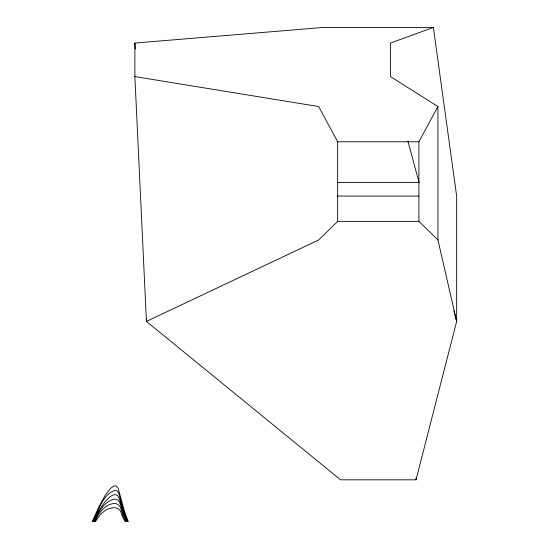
<?xml version="1.0" encoding="UTF-8"?>
<svg xmlns="http://www.w3.org/2000/svg" width="549" height="549" viewBox="0 0 549 549"><rect width="100%" height="100%" fill="white"/><g stroke="black" fill="none" stroke-linecap="round" stroke-linejoin="round"><path stroke-width="0.82" d="M416.012 479.826L456.658 321.412L456.658 196.062L433.374 27.45L323.203 27.45L134.876 43.055L134.876 76.579L146.432 321.412L340.572 479.826L416.012 479.826L416.012 478.124M453.749 310.659L456.658 321.412L437.951 239.995L418.914 221.357L418.914 141.786L437.917 106.54L390.428 76.579L390.428 43.055L433.374 27.45M418.914 221.357L337.669 221.357L318.633 239.995L146.432 321.412L146.432 318.859M134.876 76.579L318.66 106.54L337.669 141.786L418.914 141.786M337.724 182.549L418.86 182.549M337.539 196.062L418.956 196.062M407.88 141.1L419.072 182.453M134.876 43.055L135.328 49.039M437.917 106.54L437.951 239.995M337.669 141.786L337.669 221.357M94.057 517.453L92.342 521.55L92.959 521.55C98.676 510.714 102.416 494.649 115.173 490.202C118.714 490.387 119.023 494.875 119.915 497.463C121.947 505.656 124.424 513.747 127.663 521.55L128.274 521.55A139.583 139.583 0 0 1 124.101 509.918L118.124 488.185L116.079 485.899L114.165 485.899L110.706 488.185L105.257 495.239L99.06 506.494L94.057 517.453M95.004 518.338L93.57 521.55L94.188 521.55C98.333 512.601 103.754 501.704 114.158 499.096C121.329 498.65 120.554 508.861 123.216 513.288A147.324 147.324 0 0 0 126.428 521.55L127.045 521.55L123.587 512.505L119.222 498.451L117.555 495.548L115.173 494.574L113.06 495.006L110.672 496.303L105.257 501.443L99.403 509.884L95.004 518.338M96.123 518.839L94.805 521.55L95.423 521.55L100.687 514.056L105.93 509.952A16.841 16.841 0 0 1 109.676 508.491C114.748 506.638 120.698 507.859 121.453 514.056A115.51 115.51 0 0 0 124.005 519.306L125.193 521.55L125.81 521.55C121.432 516.506 122.942 504.696 115.173 503.419C106.19 503.543 99.863 511.51 96.123 518.839"/></g></svg>
